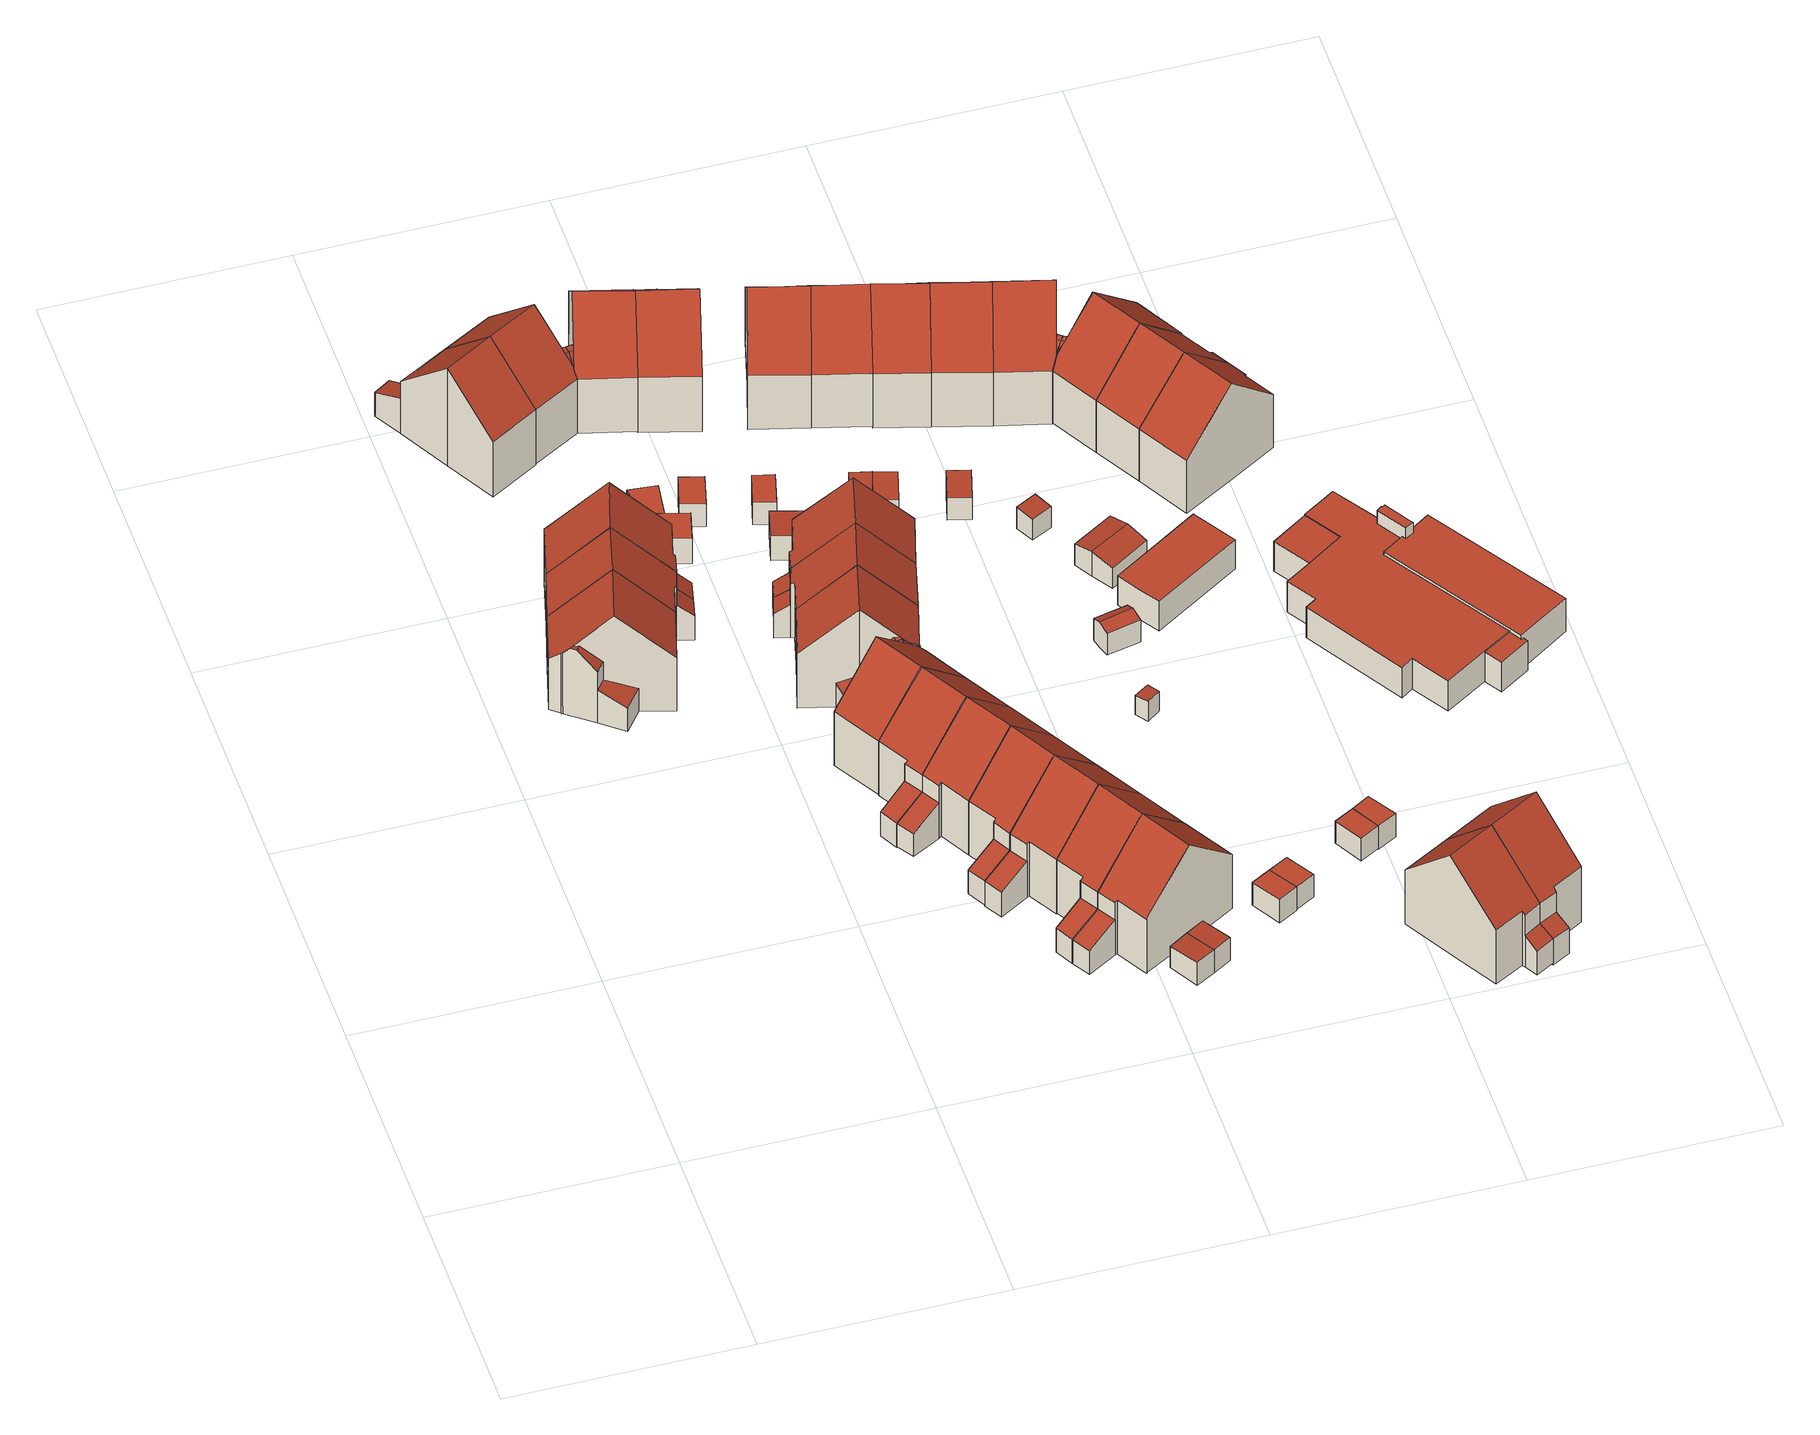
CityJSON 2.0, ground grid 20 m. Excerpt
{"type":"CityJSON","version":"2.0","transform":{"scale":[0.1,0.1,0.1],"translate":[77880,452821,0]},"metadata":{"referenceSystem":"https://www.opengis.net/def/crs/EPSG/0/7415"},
"CityObjects":{
"building1":{"type":"Building","attributes":{"Volume":387.91,"Dakoppervlakte":71.47,"Muuroppervlakte":208.96,"Vloeroppervlakte":51.86,"hoogte_Z_max_in_m_NAP":10.91,"GEB_DOEL":"woonfunctie","dateOfConstruction":"1980-01-01","measuredHeight":10.26},"geometry":[{"type":"Solid","lod":"2","boundaries":[[[[0,1,2,3,4,5,6,7,8,9,10,11,12]],[[13,14,15,16,17]],[[18,19,20,21]],[[22,23,24,18,21,25,26]],[[27,24,23,28,29]],[[27,29,30,31]],[[15,14,3,2]],[[1,16,15,2]],[[29,28,23,6,5,4,3,14,30]],[[22,8,7,6,23]],[[14,13,31,30]],[[26,9,8,22]],[[10,9,26,25]],[[25,21,20,12,11,10]],[[20,19,0,12]],[[18,24,27,31,13,17,16,1,0,19]]]],"semantics":{"surfaces":[{"type":"GroundSurface"},{"type":"RoofSurface"},{"type":"WallSurface"}],"values":[[0,1,1,1,1,1,2,2,2,2,2,2,2,2,2,2]]}}]},
"building2":{"type":"Building","attributes":{"Volume":346.65,"Dakoppervlakte":63.26,"Muuroppervlakte":209.13,"Vloeroppervlakte":45.16,"hoogte_Z_max_in_m_NAP":10.91,"GEB_DOEL":"woonfunctie","dateOfConstruction":"1980-01-01","measuredHeight":10.28},"geometry":[{"type":"Solid","lod":"2","boundaries":[[[[32,33,34,35,36,37,38,39,40,41]],[[42,21,20,43,44,45]],[[42,46,25,21]],[[47,48,49,50]],[[48,47,41,40]],[[49,33,32,50]],[[49,48,45,44]],[[25,46,38,37]],[[46,42,45,48,40,39,38]],[[34,33,49,44,43]],[[20,35,34,43]],[[35,20,21,25,37,36]],[[50,32,41,47]]]],"semantics":{"surfaces":[{"type":"GroundSurface"},{"type":"RoofSurface"},{"type":"WallSurface"}],"values":[[0,1,1,1,2,2,2,2,2,2,2,2,2]]}}]},
"building3":{"type":"Building","attributes":{"Volume":360.82,"Dakoppervlakte":65.81,"Muuroppervlakte":218.99,"Vloeroppervlakte":48.09,"hoogte_Z_max_in_m_NAP":11.11,"GEB_DOEL":"woonfunctie","dateOfConstruction":"1980-01-01","measuredHeight":10.27},"geometry":[{"type":"Solid","lod":"2","boundaries":[[[[51,52,53,54,55,56,57,58,59,60]],[[61,62,63,64]],[[65,66,67,68,64,63]],[[69,70,71,72]],[[55,54,61,64]],[[62,53,52,51,65,63]],[[51,60,66,65]],[[67,66,60,59,71]],[[68,70,56,55,64]],[[57,69,72,58]],[[57,56,70,69]],[[59,58,72,71]],[[70,68,67,71]],[[54,53,62,61]]]],"semantics":{"surfaces":[{"type":"GroundSurface"},{"type":"RoofSurface"},{"type":"WallSurface"}],"values":[[0,1,1,1,2,2,2,2,2,2,2,2,2,2]]}}]},
"building4":{"type":"Building","attributes":{"Volume":366.29,"Dakoppervlakte":66.67,"Muuroppervlakte":212.09,"Vloeroppervlakte":47.59,"hoogte_Z_max_in_m_NAP":10.91,"GEB_DOEL":"woonfunctie","dateOfConstruction":"1980-01-01","measuredHeight":10.27},"geometry":[{"type":"Solid","lod":"2","boundaries":[[[[39,38,73,74,75,76,77,78,41,40]],[[79,80,81,82,42,45]],[[46,42,82,83]],[[48,47,84,85]],[[45,42,39,40,48]],[[80,76,75,81]],[[83,82,81,75,74,73]],[[38,46,83,73]],[[42,46,38,39]],[[48,40,41,47]],[[47,41,78,84]],[[78,77,85,84]],[[45,48,85,79]],[[79,85,77,76,80]]]],"semantics":{"surfaces":[{"type":"GroundSurface"},{"type":"RoofSurface"},{"type":"WallSurface"}],"values":[[0,1,1,1,2,2,2,2,2,2,2,2,2,2]]}}]},
"building5":{"type":"Building","attributes":{"Volume":5.43,"Dakoppervlakte":2.98,"Muuroppervlakte":12.97,"Vloeroppervlakte":2.91,"hoogte_Z_max_in_m_NAP":2.95,"GEB_DOEL":"onbekend","dateOfConstruction":"1980-01-01","measuredHeight":2.01},"geometry":[{"type":"Solid","lod":"2","boundaries":[[[[86,87,88,89]],[[90,91,92,93]],[[89,91,90,86]],[[89,88,92,91]],[[92,88,87,93]],[[93,87,86,90]]]],"semantics":{"surfaces":[{"type":"GroundSurface"},{"type":"RoofSurface"},{"type":"WallSurface"}],"values":[[0,1,2,2,2,2]]}}]},
"building6":{"type":"Building","attributes":{"Volume":370.3,"Dakoppervlakte":68.44,"Muuroppervlakte":203.68,"Vloeroppervlakte":49.43,"hoogte_Z_max_in_m_NAP":11.11,"GEB_DOEL":"woonfunctie","dateOfConstruction":"1980-01-01","measuredHeight":10.19},"geometry":[{"type":"Solid","lod":"2","boundaries":[[[[94,95,96,97,98,99,100,101,102,103,104,105]],[[106,107,108,109,110,63,62,111]],[[65,63,110,112]],[[113,114,115,116,117]],[[118,119,120,109]],[[121,122,120,119]],[[123,107,118,109]],[[104,115,114,105]],[[115,104,103,116]],[[105,114,121,119,118,107,96,95,94]],[[112,110,109,120,122,113,117,116,103,102]],[[99,98,111,62]],[[62,63,65,101,100,99]],[[101,65,112,102]],[[106,111,98,97,96,107]],[[123,109,108]],[[123,108,107]],[[113,122,121,114]]]],"semantics":{"surfaces":[{"type":"GroundSurface"},{"type":"RoofSurface"},{"type":"WallSurface"}],"values":[[0,1,1,1,1,1,1,2,2,2,2,2,2,2,2,2,2,2]]}}]},
"building7":{"type":"Building","attributes":{"Volume":27.14,"Dakoppervlakte":10.83,"Muuroppervlakte":33.43,"Vloeroppervlakte":10.81,"hoogte_Z_max_in_m_NAP":3.34,"GEB_DOEL":"onbekend","dateOfConstruction":"1980-01-01","measuredHeight":2.6},"geometry":[{"type":"Solid","lod":"2","boundaries":[[[[124,125,126,127,128]],[[129,130,131,132,133]],[[124,130,129,125]],[[130,124,128,131]],[[132,131,128,127]],[[132,127,126,133]],[[126,125,129,133]]]],"semantics":{"surfaces":[{"type":"GroundSurface"},{"type":"RoofSurface"},{"type":"WallSurface"}],"values":[[0,1,2,2,2,2,2]]}}]},
"building8":{"type":"Building","attributes":{"Volume":12.1,"Dakoppervlakte":5.88,"Muuroppervlakte":20.42,"Vloeroppervlakte":5.88,"hoogte_Z_max_in_m_NAP":3.03,"GEB_DOEL":"onbekend","dateOfConstruction":"1980-01-01","measuredHeight":2.1},"geometry":[{"type":"Solid","lod":"2","boundaries":[[[[134,135,136,137]],[[138,139,140,141]],[[137,139,138,134]],[[137,136,140,139]],[[140,136,135,141]],[[138,141,135,134]]]],"semantics":{"surfaces":[{"type":"GroundSurface"},{"type":"RoofSurface"},{"type":"WallSurface"}],"values":[[0,1,2,2,2,2]]}}]},
"building9":{"type":"Building","attributes":{"Volume":368.49,"Dakoppervlakte":67.31,"Muuroppervlakte":205.86,"Vloeroppervlakte":49.14,"hoogte_Z_max_in_m_NAP":10.91,"GEB_DOEL":"woonfunctie","dateOfConstruction":"1980-01-01","measuredHeight":10.22},"geometry":[{"type":"Solid","lod":"2","boundaries":[[[[142,143,144,145,146,147,148,149,150,151,152,153,154]],[[155,156,157,158]],[[159,160,161,158,157,162,163,164]],[[165,166,163,162]],[[155,158,167]],[[168,169,170,171]],[[157,156,172,173]],[[173,172,174,175]],[[165,147,146,166]],[[164,163,166,146,145,144]],[[160,159,164,144,143,142]],[[161,160,142,154]],[[156,155,153,152]],[[161,167,158]],[[149,168,171,150]],[[169,168,149,148]],[[151,150,171,174,172]],[[172,156,152,151]],[[174,171,170,175]],[[165,162,157,173,175,170,169,148,147]],[[167,161,154,153,155]]]],"semantics":{"surfaces":[{"type":"GroundSurface"},{"type":"RoofSurface"},{"type":"WallSurface"}],"values":[[0,1,1,1,1,1,1,1,2,2,2,2,2,2,2,2,2,2,2,2,2]]}}]},
"building10":{"type":"Building","attributes":{"Volume":360.77,"Dakoppervlakte":65.41,"Muuroppervlakte":219.79,"Vloeroppervlakte":47.98,"hoogte_Z_max_in_m_NAP":10.91,"GEB_DOEL":"woonfunctie","dateOfConstruction":"1980-01-01","measuredHeight":10.27},"geometry":[{"type":"Solid","lod":"2","boundaries":[[[[176,177,178,179,180,181,182,183,184,185]],[[186,187,164,163]],[[166,188,189,190,186,163]],[[191,192,193,194]],[[183,182,166,163]],[[189,188,181,180,194]],[[187,186,190,193,177,176,185]],[[184,164,187,185]],[[184,183,163,164]],[[191,179,178,192]],[[192,178,177,193]],[[179,191,194,180]],[[189,194,193,190]],[[182,181,188,166]]]],"semantics":{"surfaces":[{"type":"GroundSurface"},{"type":"RoofSurface"},{"type":"WallSurface"}],"values":[[0,1,1,1,2,2,2,2,2,2,2,2,2,2]]}}]},
"building11":{"type":"Building","attributes":{"Volume":13.26,"Dakoppervlakte":5.47,"Muuroppervlakte":23,"Vloeroppervlakte":5.46,"hoogte_Z_max_in_m_NAP":3.33,"GEB_DOEL":"onbekend","dateOfConstruction":"1980-01-01","measuredHeight":2.51},"geometry":[{"type":"Solid","lod":"2","boundaries":[[[[195,196,197,198]],[[199,200,201,202]],[[195,198,202,201]],[[198,197,199,202]],[[196,200,199,197]],[[201,200,196,195]]]],"semantics":{"surfaces":[{"type":"GroundSurface"},{"type":"RoofSurface"},{"type":"WallSurface"}],"values":[[0,1,2,2,2,2]]}}]},
"building12":{"type":"Building","attributes":{"Volume":349.69,"Dakoppervlakte":63.62,"Muuroppervlakte":217.58,"Vloeroppervlakte":46.71,"hoogte_Z_max_in_m_NAP":10.91,"GEB_DOEL":"woonfunctie","dateOfConstruction":"1980-01-01","measuredHeight":10.25},"geometry":[{"type":"Solid","lod":"2","boundaries":[[[[203,204,205,206,207,208,209,210,211,212]],[[186,190,213,214,215,216]],[[187,186,216,217]],[[192,218,219,193]],[[206,205,193,190,186]],[[214,211,210,215]],[[217,216,215,210,209,208]],[[217,208,207,187]],[[186,187,207,206]],[[219,218,203,212]],[[204,192,193,205]],[[218,192,204,203]],[[190,193,219,213]],[[212,211,214,213,219]]]],"semantics":{"surfaces":[{"type":"GroundSurface"},{"type":"RoofSurface"},{"type":"WallSurface"}],"values":[[0,1,1,1,2,2,2,2,2,2,2,2,2,2]]}}]},
"building13":{"type":"Building","attributes":{"Volume":365.26,"Dakoppervlakte":66.52,"Muuroppervlakte":204.64,"Vloeroppervlakte":48.34,"hoogte_Z_max_in_m_NAP":10.95,"GEB_DOEL":"woonfunctie","dateOfConstruction":"1980-01-01","measuredHeight":10.25},"geometry":[{"type":"Solid","lod":"2","boundaries":[[[[154,153,152,151,150,149,220,221,222,223,224,225,142]],[[226,227,228,155,167,229,230]],[[227,231,232,228]],[[233,168,171,234,235]],[[236,174,172,237]],[[238,237,172,156]],[[156,155,238]],[[153,154,142,229,167,155]],[[230,229,142,225,224,226]],[[231,227,226,224,223,222]],[[233,235,228,232,221,220]],[[233,220,149,168]],[[150,171,168,149]],[[152,153,155,156,172,151]],[[150,151,172,174,171]],[[234,171,174,236]],[[235,234,236,237,238,155,228]],[[231,222,221,232]]]],"semantics":{"surfaces":[{"type":"GroundSurface"},{"type":"RoofSurface"},{"type":"WallSurface"}],"values":[[0,1,1,1,1,1,1,2,2,2,2,2,2,2,2,2,2,2]]}}]},
"building14":{"type":"Building","attributes":{"Volume":378,"Dakoppervlakte":69.54,"Muuroppervlakte":206.95,"Vloeroppervlakte":50.12,"hoogte_Z_max_in_m_NAP":11.18,"GEB_DOEL":"woonfunctie","dateOfConstruction":"1980-01-01","measuredHeight":10.28},"geometry":[{"type":"Solid","lod":"2","boundaries":[[[[104,239,240,241,242,243,98,97,244,96,95,94,105]],[[245,106,111,246,247]],[[248,245,247,249]],[[115,114,250,251]],[[118,107,252,253]],[[118,253,254,119]],[[119,254,255,121]],[[247,242,241,249]],[[248,249,241,240]],[[97,98,111,106]],[[242,247,246,243]],[[239,104,115,251]],[[115,104,105,114]],[[118,119,94,95,96,107]],[[107,96,244,252]],[[119,121,114,105,94]],[[121,255,250,114]],[[244,97,106,245,248,240,239,251,250,255,254,253,252]],[[246,111,98,243]]]],"semantics":{"surfaces":[{"type":"GroundSurface"},{"type":"RoofSurface"},{"type":"WallSurface"}],"values":[[0,1,1,1,1,1,1,2,2,2,2,2,2,2,2,2,2,2,2]]}}]},
"building15":{"type":"Building","attributes":{"Volume":352.45,"Dakoppervlakte":64.08,"Muuroppervlakte":218.27,"Vloeroppervlakte":47.06,"hoogte_Z_max_in_m_NAP":10.91,"GEB_DOEL":"woonfunctie","dateOfConstruction":"1980-01-01","measuredHeight":10.24},"geometry":[{"type":"Solid","lod":"2","boundaries":[[[[210,209,208,256,257,258,259,260,261,262]],[[215,263,264,265,266,216]],[[216,266,267,217]],[[268,269,270,271]],[[257,256,267,266]],[[215,216,217,208,209,210]],[[262,263,215,210]],[[262,261,271,264,263]],[[270,258,257,266,265]],[[259,269,268,260]],[[258,270,269,259]],[[260,268,271,261]],[[264,271,270,265]],[[217,267,256,208]]]],"semantics":{"surfaces":[{"type":"GroundSurface"},{"type":"RoofSurface"},{"type":"WallSurface"}],"values":[[0,1,1,1,2,2,2,2,2,2,2,2,2,2]]}}]},
"building16":{"type":"Building","attributes":{"Volume":356.06,"Dakoppervlakte":64.5,"Muuroppervlakte":219.3,"Vloeroppervlakte":47.39,"hoogte_Z_max_in_m_NAP":10.91,"GEB_DOEL":"woonfunctie","dateOfConstruction":"1980-01-01","measuredHeight":10.27},"geometry":[{"type":"Solid","lod":"2","boundaries":[[[[272,273,274,275,276,277,278,279,280,281]],[[266,265,282,283,284,285]],[[267,266,285,286]],[[269,287,288,270]],[[265,266,278,277,270]],[[283,273,272,284]],[[286,285,284,272,281,280]],[[286,280,279,267]],[[266,267,279,278]],[[276,269,270,277]],[[276,275,287,269]],[[274,288,287,275]],[[265,270,288,282]],[[274,273,283,282,288]]]],"semantics":{"surfaces":[{"type":"GroundSurface"},{"type":"RoofSurface"},{"type":"WallSurface"}],"values":[[0,1,1,1,2,2,2,2,2,2,2,2,2,2]]}}]},
"building17":{"type":"Building","attributes":{"Volume":343.26,"Dakoppervlakte":61,"Muuroppervlakte":209.52,"Vloeroppervlakte":43.9,"hoogte_Z_max_in_m_NAP":10.95,"GEB_DOEL":"woonfunctie","dateOfConstruction":"1980-01-01","measuredHeight":10.33},"geometry":[{"type":"Solid","lod":"2","boundaries":[[[[289,290,291,292,293,294,295,296,297,298]],[[227,226,299,300]],[[301,302,231,227,300,303]],[[304,305,306,307]],[[293,292,305,303,300]],[[298,297,231,302]],[[231,297,296,295,226,227]],[[294,299,226,295]],[[294,293,300,299]],[[304,307,290,289]],[[291,306,305,292]],[[306,291,290,307]],[[303,305,304,301]],[[302,301,304,289,298]]]],"semantics":{"surfaces":[{"type":"GroundSurface"},{"type":"RoofSurface"},{"type":"WallSurface"}],"values":[[0,1,1,1,2,2,2,2,2,2,2,2,2,2]]}}]},
"building18":{"type":"Building","attributes":{"Volume":349.84,"Dakoppervlakte":63.73,"Muuroppervlakte":217.54,"Vloeroppervlakte":46.82,"hoogte_Z_max_in_m_NAP":10.91,"GEB_DOEL":"woonfunctie","dateOfConstruction":"1980-01-01","measuredHeight":10.23},"geometry":[{"type":"Solid","lod":"2","boundaries":[[[[308,309,310,311,312,313,314,315,316,317]],[[286,285,318,319]],[[318,285,284,320,321,322]],[[323,324,325,326]],[[311,310,284,285]],[[321,320,309,308,326]],[[319,318,322,325,315,314,313]],[[319,313,312,286]],[[312,311,285,286]],[[324,323,317,316]],[[316,315,325,324]],[[317,323,326,308]],[[321,326,325,322]],[[310,309,320,284]]]],"semantics":{"surfaces":[{"type":"GroundSurface"},{"type":"RoofSurface"},{"type":"WallSurface"}],"values":[[0,1,1,1,2,2,2,2,2,2,2,2,2,2]]}}]},
"building19":{"type":"Building","attributes":{"Volume":373.5,"Dakoppervlakte":68.15,"Muuroppervlakte":220.07,"Vloeroppervlakte":50.02,"hoogte_Z_max_in_m_NAP":10.91,"GEB_DOEL":"woonfunctie","dateOfConstruction":"1980-01-01","measuredHeight":10.2},"geometry":[{"type":"Solid","lod":"2","boundaries":[[[[327,328,316,315,314,313,329,330,331,332,333]],[[319,318,334,335]],[[334,318,322,336,337,338,339]],[[324,340,341,325]],[[314,315,325,322,318]],[[337,333,332,338]],[[335,334,339,338,332,331,330,329]],[[335,329,313,319]],[[313,314,318,319]],[[316,324,325,315]],[[316,328,340,324]],[[327,341,340,328]],[[341,336,322,325]],[[327,333,337,336,341]]]],"semantics":{"surfaces":[{"type":"GroundSurface"},{"type":"RoofSurface"},{"type":"WallSurface"}],"values":[[0,1,1,1,2,2,2,2,2,2,2,2,2,2]]}}]},
"building20":{"type":"Building","attributes":{"Volume":24.92,"Dakoppervlakte":9.87,"Muuroppervlakte":32.06,"Vloeroppervlakte":9.85,"hoogte_Z_max_in_m_NAP":3.33,"GEB_DOEL":"onbekend","dateOfConstruction":"1980-01-01","measuredHeight":2.62},"geometry":[{"type":"Solid","lod":"2","boundaries":[[[[342,343,344,345]],[[346,347,348,349]],[[344,343,348,347]],[[348,343,342,349]],[[349,342,345,346]],[[345,344,347,346]]]],"semantics":{"surfaces":[{"type":"GroundSurface"},{"type":"RoofSurface"},{"type":"WallSurface"}],"values":[[0,1,2,2,2,2]]}}]},
"building21":{"type":"Building","attributes":{"Volume":11.93,"Dakoppervlakte":5.18,"Muuroppervlakte":21.44,"Vloeroppervlakte":5.17,"hoogte_Z_max_in_m_NAP":3.33,"GEB_DOEL":"onbekend","dateOfConstruction":"1980-01-01","measuredHeight":2.4},"geometry":[{"type":"Solid","lod":"2","boundaries":[[[[350,351,352,353]],[[354,355,356,357]],[[350,353,357,356]],[[352,354,357,353]],[[351,355,354,352]],[[351,350,356,355]]]],"semantics":{"surfaces":[{"type":"GroundSurface"},{"type":"RoofSurface"},{"type":"WallSurface"}],"values":[[0,1,2,2,2,2]]}}]},
"building22":{"type":"Building","attributes":{"Volume":359.41,"Dakoppervlakte":64.29,"Muuroppervlakte":210.44,"Vloeroppervlakte":46.26,"hoogte_Z_max_in_m_NAP":10.95,"GEB_DOEL":"woonfunctie","dateOfConstruction":"1980-01-01","measuredHeight":10.26},"geometry":[{"type":"Solid","lod":"2","boundaries":[[[[358,359,360,361,362,363,364,365,366,367]],[[368,369,370,303,300,371]],[[371,300,299,372]],[[306,305,373,374]],[[300,358,367,299]],[[368,371,372,366,365,364]],[[364,363,369,368]],[[363,362,373,370,369]],[[359,358,300,303,305]],[[360,306,374,361]],[[360,359,305,306]],[[374,373,362,361]],[[370,373,305,303]],[[299,367,366,372]]]],"semantics":{"surfaces":[{"type":"GroundSurface"},{"type":"RoofSurface"},{"type":"WallSurface"}],"values":[[0,1,1,1,2,2,2,2,2,2,2,2,2,2]]}}]},
"building23":{"type":"Building","attributes":{"Volume":12.04,"Dakoppervlakte":4.99,"Muuroppervlakte":22.02,"Vloeroppervlakte":4.98,"hoogte_Z_max_in_m_NAP":3.33,"GEB_DOEL":"onbekend","dateOfConstruction":"1980-01-01","measuredHeight":2.5},"geometry":[{"type":"Solid","lod":"2","boundaries":[[[[375,376,377,378]],[[379,380,381,382]],[[377,376,380,379]],[[376,375,381,380]],[[381,375,378,382]],[[378,377,379,382]]]],"semantics":{"surfaces":[{"type":"GroundSurface"},{"type":"RoofSurface"},{"type":"WallSurface"}],"values":[[0,1,2,2,2,2]]}}]},
"building24":{"type":"Building","attributes":{"Volume":367.89,"Dakoppervlakte":66,"Muuroppervlakte":213.47,"Vloeroppervlakte":47.05,"hoogte_Z_max_in_m_NAP":11.18,"GEB_DOEL":"woonfunctie","dateOfConstruction":"1980-01-01","measuredHeight":10.35},"geometry":[{"type":"Solid","lod":"2","boundaries":[[[[383,384,385,386,387,388,389,390,391,392,393]],[[394,395,247,246]],[[396,397,398,249,247,395,399]],[[400,401,402,403]],[[390,389,399,395]],[[396,388,387,402,397]],[[398,401,384,383,249]],[[246,247,249,383,393,392]],[[246,392,391,394]],[[391,390,395,394]],[[384,401,400,385]],[[387,386,403,402]],[[385,400,403,386]],[[398,397,402,401]],[[399,389,388,396]]]],"semantics":{"surfaces":[{"type":"GroundSurface"},{"type":"RoofSurface"},{"type":"WallSurface"}],"values":[[0,1,1,1,2,2,2,2,2,2,2,2,2,2,2]]}}]},
"building25":{"type":"Building","attributes":{"Volume":12.17,"Dakoppervlakte":5.11,"Muuroppervlakte":22.11,"Vloeroppervlakte":5.1,"hoogte_Z_max_in_m_NAP":3.33,"GEB_DOEL":"onbekend","dateOfConstruction":"1980-01-01","measuredHeight":2.48},"geometry":[{"type":"Solid","lod":"2","boundaries":[[[[353,404,405,350]],[[406,357,356,407]],[[357,353,350,356]],[[407,356,350,405]],[[407,405,404,406]],[[353,357,406,404]]]],"semantics":{"surfaces":[{"type":"GroundSurface"},{"type":"RoofSurface"},{"type":"WallSurface"}],"values":[[0,1,2,2,2,2]]}}]},
"building26":{"type":"Building","attributes":{"Volume":10.85,"Dakoppervlakte":4.52,"Muuroppervlakte":21.09,"Vloeroppervlakte":4.51,"hoogte_Z_max_in_m_NAP":3.36,"GEB_DOEL":"onbekend","dateOfConstruction":"1980-01-01","measuredHeight":2.51},"geometry":[{"type":"Solid","lod":"2","boundaries":[[[[408,409,410,411]],[[412,413,414,415]],[[413,412,411,410]],[[410,409,414,413]],[[409,408,415,414]],[[408,411,412,415]]]],"semantics":{"surfaces":[{"type":"GroundSurface"},{"type":"RoofSurface"},{"type":"WallSurface"}],"values":[[0,1,2,2,2,2]]}}]},
"building27":{"type":"Building","attributes":{"Volume":12.76,"Dakoppervlakte":5.39,"Muuroppervlakte":22.32,"Vloeroppervlakte":5.37,"hoogte_Z_max_in_m_NAP":3.36,"GEB_DOEL":"onbekend","dateOfConstruction":"1980-01-01","measuredHeight":2.48},"geometry":[{"type":"Solid","lod":"2","boundaries":[[[[411,410,416,417]],[[412,418,419,413]],[[418,412,411,417]],[[418,417,416,419]],[[410,413,419,416]],[[410,411,412,413]]]],"semantics":{"surfaces":[{"type":"GroundSurface"},{"type":"RoofSurface"},{"type":"WallSurface"}],"values":[[0,1,2,2,2,2]]}}]},
"building28":{"type":"Building","attributes":{"Volume":363.85,"Dakoppervlakte":65.72,"Muuroppervlakte":212.23,"Vloeroppervlakte":46.74,"hoogte_Z_max_in_m_NAP":11.19,"GEB_DOEL":"woonfunctie","dateOfConstruction":"1980-01-01","measuredHeight":10.34},"geometry":[{"type":"Solid","lod":"2","boundaries":[[[[420,421,422,423,424,425,426,427,428,429]],[[430,431,432,433,434,435]],[[436,435,434,437]],[[438,439,440,441]],[[427,426,437,434]],[[424,423,441,430,435,436,425]],[[420,429,432,431,440]],[[432,429,428,433]],[[428,427,434,433]],[[423,422,438,441]],[[421,439,438,422]],[[440,439,421,420]],[[431,430,441,440]],[[426,425,436,437]]]],"semantics":{"surfaces":[{"type":"GroundSurface"},{"type":"RoofSurface"},{"type":"WallSurface"}],"values":[[0,1,1,1,2,2,2,2,2,2,2,2,2,2]]}}]},
"building29":{"type":"Building","attributes":{"Volume":11.94,"Dakoppervlakte":4.96,"Muuroppervlakte":22.02,"Vloeroppervlakte":4.95,"hoogte_Z_max_in_m_NAP":3.33,"GEB_DOEL":"onbekend","dateOfConstruction":"1980-01-01","measuredHeight":2.5},"geometry":[{"type":"Solid","lod":"2","boundaries":[[[[442,443,444,445]],[[446,447,448,449]],[[442,445,449,448]],[[444,446,449,445]],[[443,447,446,444]],[[443,442,448,447]]]],"semantics":{"surfaces":[{"type":"GroundSurface"},{"type":"RoofSurface"},{"type":"WallSurface"}],"values":[[0,1,2,2,2,2]]}}]},
"building30":{"type":"Building","attributes":{"Volume":12.35,"Dakoppervlakte":5.22,"Muuroppervlakte":22.08,"Vloeroppervlakte":5.21,"hoogte_Z_max_in_m_NAP":3.33,"GEB_DOEL":"onbekend","dateOfConstruction":"1980-01-01","measuredHeight":2.46},"geometry":[{"type":"Solid","lod":"2","boundaries":[[[[450,451,452,453]],[[454,449,448,455]],[[449,450,453,448]],[[453,452,455,448]],[[455,452,451,454]],[[450,449,454,451]]]],"semantics":{"surfaces":[{"type":"GroundSurface"},{"type":"RoofSurface"},{"type":"WallSurface"}],"values":[[0,1,2,2,2,2]]}}]},
"building31":{"type":"Building","attributes":{"Volume":3.47,"Dakoppervlakte":1.7,"Muuroppervlakte":10.66,"Vloeroppervlakte":18.65,"hoogte_Z_max_in_m_NAP":2.66,"GEB_DOEL":"onbekend","dateOfConstruction":"1980-01-01","measuredHeight":2.05},"geometry":[{"type":"Solid","lod":"2","boundaries":[[[[456,457,458,459]],[[460,461,462,463]],[[456,459,461,460]],[[459,458,462,461]],[[462,458,457,463]],[[460,463,457,456]]]],"semantics":{"surfaces":[{"type":"GroundSurface"},{"type":"RoofSurface"},{"type":"WallSurface"}],"values":[[0,1,2,2,2,2]]}}]},
"building32":{"type":"Building","attributes":{"Volume":11.72,"Dakoppervlakte":4.92,"Muuroppervlakte":21.53,"Vloeroppervlakte":4.9,"hoogte_Z_max_in_m_NAP":3.36,"GEB_DOEL":"onbekend","dateOfConstruction":"1980-01-01","measuredHeight":2.49},"geometry":[{"type":"Solid","lod":"2","boundaries":[[[[464,465,466,467]],[[468,469,470,471]],[[464,467,469,468]],[[467,466,470,469]],[[465,471,470,466]],[[471,465,464,468]]]],"semantics":{"surfaces":[{"type":"GroundSurface"},{"type":"RoofSurface"},{"type":"WallSurface"}],"values":[[0,1,2,2,2,2]]}}]},
"building33":{"type":"Building","attributes":{"Volume":346.92,"Dakoppervlakte":62.83,"Muuroppervlakte":209.55,"Vloeroppervlakte":44.69,"hoogte_Z_max_in_m_NAP":11.19,"GEB_DOEL":"woonfunctie","dateOfConstruction":"1980-01-01","measuredHeight":10.34},"geometry":[{"type":"Solid","lod":"2","boundaries":[[[[472,473,474,475,476,477,478,425,424,423,422]],[[479,480,481,430,435,482]],[[483,482,435,436,484]],[[438,441,485,486]],[[476,475,479,482]],[[481,480,474,473,485]],[[435,430,441,423,424,425,436]],[[477,483,484,436,425,478]],[[476,482,483,477]],[[438,486,472,422]],[[441,438,422,423]],[[473,472,486,485]],[[430,481,485,441]],[[479,475,474,480]]]],"semantics":{"surfaces":[{"type":"GroundSurface"},{"type":"RoofSurface"},{"type":"WallSurface"}],"values":[[0,1,1,1,2,2,2,2,2,2,2,2,2,2]]}}]},
"building34":{"type":"Building","attributes":{"Volume":13.63,"Dakoppervlakte":5.8,"Muuroppervlakte":22.98,"Vloeroppervlakte":5.39,"hoogte_Z_max_in_m_NAP":3.61,"GEB_DOEL":"onbekend","dateOfConstruction":"1980-01-01","measuredHeight":2.72},"geometry":[{"type":"Solid","lod":"2","boundaries":[[[[487,488,489,490,491,492]],[[493,494,495,496]],[[493,496,497,498]],[[487,495,494,488]],[[491,490,498,497]],[[489,493,498,490]],[[497,496,495,487,492,491]],[[489,488,494,493]]]],"semantics":{"surfaces":[{"type":"GroundSurface"},{"type":"RoofSurface"},{"type":"WallSurface"}],"values":[[0,1,1,2,2,2,2,2]]}}]},
"building35":{"type":"Building","attributes":{"Volume":7.61,"Dakoppervlakte":3.4,"Muuroppervlakte":16.54,"Vloeroppervlakte":4.74,"hoogte_Z_max_in_m_NAP":3.18,"GEB_DOEL":"onbekend","dateOfConstruction":"1980-01-01","measuredHeight":2.26},"geometry":[{"type":"Solid","lod":"2","boundaries":[[[[499,500,501,502]],[[503,504,505,506]],[[503,499,502,504]],[[501,505,504,502]],[[501,500,506,505]],[[503,506,500,499]]]],"semantics":{"surfaces":[{"type":"GroundSurface"},{"type":"RoofSurface"},{"type":"WallSurface"}],"values":[[0,1,2,2,2,2]]}}]},
"building36":{"type":"Building","attributes":{"Volume":343.05,"Dakoppervlakte":62.13,"Muuroppervlakte":209.28,"Vloeroppervlakte":44.19,"hoogte_Z_max_in_m_NAP":11.19,"GEB_DOEL":"woonfunctie","dateOfConstruction":"1980-01-01","measuredHeight":10.35},"geometry":[{"type":"Solid","lod":"2","boundaries":[[[[507,508,509,510,511,512,513,514,515,516]],[[517,482,483,518]],[[519,520,479,482,517,521]],[[522,523,524,525]],[[509,508,483,482]],[[517,518,507,516,515,523,521]],[[519,522,512,511,520]],[[520,511,510,479]],[[509,482,479,510]],[[515,514,524,523]],[[513,525,524,514]],[[522,525,513,512]],[[519,521,523,522]],[[518,483,508,507]]]],"semantics":{"surfaces":[{"type":"GroundSurface"},{"type":"RoofSurface"},{"type":"WallSurface"}],"values":[[0,1,1,1,2,2,2,2,2,2,2,2,2,2]]}}]},
"building37":{"type":"Building","attributes":{"Volume":11.92,"Dakoppervlakte":5.05,"Muuroppervlakte":21.68,"Vloeroppervlakte":5.04,"hoogte_Z_max_in_m_NAP":3.33,"GEB_DOEL":"onbekend","dateOfConstruction":"1980-01-01","measuredHeight":2.46},"geometry":[{"type":"Solid","lod":"2","boundaries":[[[[526,527,528,529]],[[530,531,532,533]],[[526,529,533,532]],[[528,530,533,529]],[[527,531,530,528]],[[532,531,527,526]]]],"semantics":{"surfaces":[{"type":"GroundSurface"},{"type":"RoofSurface"},{"type":"WallSurface"}],"values":[[0,1,2,2,2,2]]}}]},
"building38":{"type":"Building","attributes":{"Volume":36.03,"Dakoppervlakte":15.35,"Muuroppervlakte":35.52,"Vloeroppervlakte":14.91,"hoogte_Z_max_in_m_NAP":3.6,"GEB_DOEL":"onbekend","dateOfConstruction":"1980-01-01","measuredHeight":2.65},"geometry":[{"type":"Solid","lod":"2","boundaries":[[[[534,535,536,537,538,539]],[[540,541,542,543]],[[544,541,540,545]],[[538,537,543,542]],[[534,544,545,535]],[[544,534,539,541]],[[543,537,536,535,545,540]],[[539,538,542,541]]]],"semantics":{"surfaces":[{"type":"GroundSurface"},{"type":"RoofSurface"},{"type":"WallSurface"}],"values":[[0,1,1,2,2,2,2,2]]}}]},
"building39":{"type":"Building","attributes":{"Volume":12,"Dakoppervlakte":4.9,"Muuroppervlakte":22.24,"Vloeroppervlakte":4.89,"hoogte_Z_max_in_m_NAP":3.33,"GEB_DOEL":"onbekend","dateOfConstruction":"1980-01-01","measuredHeight":2.54},"geometry":[{"type":"Solid","lod":"2","boundaries":[[[[546,547,548,549]],[[550,533,532,551]],[[532,533,548,547]],[[551,532,547,546]],[[551,546,549,550]],[[548,533,550,549]]]],"semantics":{"surfaces":[{"type":"GroundSurface"},{"type":"RoofSurface"},{"type":"WallSurface"}],"values":[[0,1,2,2,2,2]]}}]},
"building40":{"type":"Building","attributes":{"Volume":341.23,"Dakoppervlakte":62.05,"Muuroppervlakte":207.56,"Vloeroppervlakte":44.23,"hoogte_Z_max_in_m_NAP":11.25,"GEB_DOEL":"woonfunctie","dateOfConstruction":"1980-01-01","measuredHeight":10.31},"geometry":[{"type":"Solid","lod":"2","boundaries":[[[[552,553,554,555,556,557,558,559,560,561]],[[562,563,564,565,566,567]],[[568,567,566,569]],[[570,571,572,573]],[[560,559,569,566]],[[568,558,557,556,562,567]],[[556,555,563,562]],[[564,563,555,554,573]],[[560,566,565,572,561]],[[570,553,552,571]],[[572,571,552,561]],[[554,553,570,573]],[[564,573,572,565]],[[559,558,568,569]]]],"semantics":{"surfaces":[{"type":"GroundSurface"},{"type":"RoofSurface"},{"type":"WallSurface"}],"values":[[0,1,1,1,2,2,2,2,2,2,2,2,2,2]]}}]},
"building41":{"type":"Building","attributes":{"Volume":357.64,"Dakoppervlakte":64.59,"Muuroppervlakte":211.87,"Vloeroppervlakte":45.94,"hoogte_Z_max_in_m_NAP":11.19,"GEB_DOEL":"woonfunctie","dateOfConstruction":"1980-01-01","measuredHeight":10.37},"geometry":[{"type":"Solid","lod":"2","boundaries":[[[[514,574,575,576,577,578,579,507,516,515]],[[517,518,580,581]],[[582,583,584,521,517,581]],[[524,523,585,586]],[[516,507,518,517]],[[582,581,580,579,578,577]],[[582,577,576,583]],[[584,583,576,575,585]],[[515,516,517,521,523]],[[514,524,586,574]],[[523,524,514,515]],[[585,575,574,586]],[[523,521,584,585]],[[507,579,580,518]]]],"semantics":{"surfaces":[{"type":"GroundSurface"},{"type":"RoofSurface"},{"type":"WallSurface"}],"values":[[0,1,1,1,2,2,2,2,2,2,2,2,2,2]]}}]},
"building42":{"type":"Building","attributes":{"Volume":112.17,"Dakoppervlakte":36.14,"Muuroppervlakte":79.76,"Vloeroppervlakte":36.14,"hoogte_Z_max_in_m_NAP":3.87,"GEB_DOEL":"onbekend","dateOfConstruction":"1961-01-01","measuredHeight":3.1},"geometry":[{"type":"Solid","lod":"2","boundaries":[[[[587,588,589,590,591]],[[592,593,594,595,596]],[[588,587,593,592]],[[589,596,595,590]],[[588,592,596,589]],[[587,591,590,595,594,593]]]],"semantics":{"surfaces":[{"type":"GroundSurface"},{"type":"RoofSurface"},{"type":"WallSurface"}],"values":[[0,1,2,2,2,2]]}}]},
"building43":{"type":"Building","attributes":{"Volume":376.59,"Dakoppervlakte":66.71,"Muuroppervlakte":217.44,"Vloeroppervlakte":47.53,"hoogte_Z_max_in_m_NAP":11.25,"GEB_DOEL":"woonfunctie","dateOfConstruction":"1980-01-01","measuredHeight":10.51},"geometry":[{"type":"Solid","lod":"2","boundaries":[[[[597,598,599,600,601,602,603,604,605,606]],[[607,566,565,608,609,610]],[[569,566,607,611]],[[572,571,612,613]],[[565,566,600,599,572]],[[605,604,610,609]],[[607,610,604,603,602,611]],[[601,569,611,602]],[[569,601,600,566]],[[571,598,597,612]],[[612,597,606,613]],[[599,598,571,572]],[[565,572,613,608]],[[606,605,609,608,613]]]],"semantics":{"surfaces":[{"type":"GroundSurface"},{"type":"RoofSurface"},{"type":"WallSurface"}],"values":[[0,1,1,1,2,2,2,2,2,2,2,2,2,2]]}}]},
"building44":{"type":"Building","attributes":{"Volume":381.82,"Dakoppervlakte":69.6,"Muuroppervlakte":209.99,"Vloeroppervlakte":49.95,"hoogte_Z_max_in_m_NAP":11.19,"GEB_DOEL":"woonfunctie","dateOfConstruction":"1980-01-01","measuredHeight":10.42},"geometry":[{"type":"Solid","lod":"2","boundaries":[[[[614,615,616,617,618,579,578,577,619,620,621,622]],[[580,623,624,625,626,581]],[[627,628,629,582,581,626]],[[630,631,632,633]],[[634,625,624]],[[634,635,636,625]],[[635,637,638,636]],[[578,579,580,581]],[[579,618,623,580]],[[623,618,617,624]],[[627,633,621,620,628]],[[619,577,582,629]],[[582,577,578,581]],[[614,622,632,631]],[[633,632,622,621]],[[635,634,624,617,616,615,614,631,637]],[[630,638,637,631]],[[625,636,638,630,633,627,626]],[[628,620,619,629]]]],"semantics":{"surfaces":[{"type":"GroundSurface"},{"type":"RoofSurface"},{"type":"WallSurface"}],"values":[[0,1,1,1,1,1,1,2,2,2,2,2,2,2,2,2,2,2,2]]}}]},
"building45":{"type":"Building","attributes":{"Volume":364.72,"Dakoppervlakte":65.07,"Muuroppervlakte":205.83,"Vloeroppervlakte":50.27,"hoogte_Z_max_in_m_NAP":11.13,"GEB_DOEL":"woonfunctie","dateOfConstruction":"1980-01-01","measuredHeight":10.26},"geometry":[{"type":"Solid","lod":"2","boundaries":[[[[639,640,641,642,643,644,645,646,647,648,649]],[[650,623,651,652,653,654,655]],[[652,656,657,653]],[[624,650,655]],[[658,637,635,659]],[[624,655,654,634]],[[654,659,635,634]],[[646,651,623,647]],[[656,652,651,646,645,644]],[[653,657,643,642]],[[658,641,640,637]],[[635,637,640,639,649,648,650,624,634]],[[641,658,659,654,653,642]],[[647,623,650,648]],[[656,644,643,657]]]],"semantics":{"surfaces":[{"type":"GroundSurface"},{"type":"RoofSurface"},{"type":"WallSurface"}],"values":[[0,1,1,1,1,1,1,2,2,2,2,2,2,2,2]]}}]},
"building46":{"type":"Building","attributes":{"Volume":342.86,"Dakoppervlakte":62.76,"Muuroppervlakte":206.91,"Vloeroppervlakte":44.92,"hoogte_Z_max_in_m_NAP":11.13,"GEB_DOEL":"woonfunctie","dateOfConstruction":"1980-01-01","measuredHeight":10.22},"geometry":[{"type":"Solid","lod":"2","boundaries":[[[[660,661,662,663,664,646,645,644,665,666]],[[667,668,652,651]],[[668,669,670,671,672,652]],[[673,674,675,676]],[[669,668,663,662,676]],[[671,665,644,672]],[[651,652,672,644,645,646]],[[664,667,651,646]],[[664,663,668,667]],[[676,662,661,673]],[[674,673,661,660]],[[666,675,674,660]],[[669,676,675,670]],[[665,671,670,675,666]]]],"semantics":{"surfaces":[{"type":"GroundSurface"},{"type":"RoofSurface"},{"type":"WallSurface"}],"values":[[0,1,1,1,2,2,2,2,2,2,2,2,2,2]]}}]},
"building47":{"type":"Building","attributes":{"Volume":367.47,"Dakoppervlakte":67.23,"Muuroppervlakte":210.36,"Vloeroppervlakte":48.09,"hoogte_Z_max_in_m_NAP":11.13,"GEB_DOEL":"woonfunctie","dateOfConstruction":"1980-01-01","measuredHeight":10.21},"geometry":[{"type":"Solid","lod":"2","boundaries":[[[[677,678,679,664,663,662,661,680,681,682]],[[667,683,684,668]],[[668,684,685,686,687,669]],[[673,676,688,689]],[[663,664,667,668]],[[685,684,683,679,678,677]],[[686,685,677,682]],[[687,686,682,681,688]],[[676,662,663,668,669]],[[689,680,661,673]],[[661,662,676,673]],[[681,680,689,688]],[[687,688,676,669]],[[664,679,683,667]]]],"semantics":{"surfaces":[{"type":"GroundSurface"},{"type":"RoofSurface"},{"type":"WallSurface"}],"values":[[0,1,1,1,2,2,2,2,2,2,2,2,2,2]]}}]},
"building48":{"type":"Building","attributes":{"Volume":761.24,"Dakoppervlakte":229.68,"Muuroppervlakte":242.4,"Vloeroppervlakte":229.68,"hoogte_Z_max_in_m_NAP":5.81,"GEB_DOEL":"kantoorfunctie,woonfunctie","dateOfConstruction":"1961-01-01","measuredHeight":4.61},"geometry":[{"type":"Solid","lod":"2","boundaries":[[[[690,691,692,693,694,695,696,697,698,699,700,701,702,703,704,705,706,707,708,709]],[[710,711,712,713,714,715,716,717,718,719,720,721,722,723,724]],[[725,726,727,728]],[[729,730,731,732,733,734,735,736]],[[737,738,739,740,741,742,743]],[[744,745,746,747,748,749]],[[697,696,721,720]],[[696,695,722,721]],[[722,695,694,723]],[[694,693,724,723]],[[693,692,710,724]],[[728,717,716,701,700]],[[698,697,720,719,726]],[[728,700,699,725]],[[698,726,725,699]],[[717,728,727,718]],[[726,719,718,727]],[[750,715,740,739]],[[743,742,731,730]],[[743,730,729,737]],[[748,691,690,749]],[[749,690,709,744]],[[744,709,708,745]],[[734,746,745,708,707,735]],[[747,711,710,692,691,748]],[[750,703,702,701,716,715]],[[746,734,733,712,711,747]],[[740,715,714,741]],[[737,729,751,705,704,752,738]],[[738,752,704,703,750,739]],[[712,733,732,713]],[[736,706,705,751,729]],[[714,713,732,731,742,741]],[[707,706,736,735]]]],"semantics":{"surfaces":[{"type":"GroundSurface"},{"type":"RoofSurface"},{"type":"WallSurface"}],"values":[[0,1,1,1,1,1,2,2,2,2,2,2,2,2,2,2,2,2,2,2,2,2,2,2,2,2,2,2,2,2,2,2,2,2]]}}]}
},
"vertices":[
[135,456,7],[108,464,7],[94,446,7],[75,461,7],[62,471,7],[58,474,7],[53,478,7],[52,478,7],[52,479,7],[44,485,7],[56,528,7],[103,515,7],[148,503,7],[82,470,42],[75,461,42],[94,446,31],[108,464,31],[90,468,39],[90,468,109],[135,456,63],[148,503,63],[103,515,109],[52,479,70],[53,478,71],[60,476,78],[56,528,61],[44,485,61],[65,475,78],[58,474,78],[62,471,78],[75,461,61],[82,470,61],
[170,525,6],[157,529,6],[155,529,6],[148,503,6],[103,515,6],[56,528,6],[68,571,6],[114,558,6],[162,545,6],[174,542,6],[114,558,109],[155,529,63],[157,529,61],[162,545,61],[68,571,61],[174,542,31],[162,545,43],[157,529,43],[170,525,31],
[63,815,8],[86,775,8],[109,734,8],[69,711,8],[46,752,8],[22,795,8],[9,818,8],[23,827,8],[37,803,8],[38,801,8],[69,711,66],[109,734,66],[86,775,111],[46,752,111],[63,815,66],[38,801,66],[37,803,63],[22,795,63],[9,818,33],[22,795,45],[37,803,45],[23,827,33],
[80,616,6],[127,604,6],[172,592,6],[164,562,6],[166,562,6],[178,559,6],[166,562,61],[164,562,63],[172,592,63],[127,604,109],[80,616,62],[178,559,31],[166,562,43],
[151,665,9],[150,651,9],[130,652,9],[130,666,9],[151,665,29],[130,666,30],[130,652,27],[150,651,27],
[145,777,9],[146,772,9],[147,764,9],[147,761,9],[148,756,9],[109,734,9],[86,775,9],[63,815,9],[104,838,9],[119,813,9],[140,816,9],[143,793,9],[147,761,70],[147,764,73],[146,767,75],[143,771,80],[127,798,111],[148,756,66],[104,838,66],[131,792,49],[143,793,49],[140,816,34],[119,813,34],[127,798,44],[146,772,80],[145,777,81],[140,777,81],[143,793,61],[131,792,61],[146,767,76],
[160,640,7],[198,629,7],[191,602,7],[171,608,7],[153,613,7],[198,629,32],[160,640,32],[153,613,33],[171,608,33],[191,602,33],
[184,666,9],[180,636,9],[163,641,9],[160,668,9],[184,666,30],[160,668,30],[163,641,29],[180,636,29],
[312,413,7],[315,409,7],[335,373,7],[294,351,7],[254,328,7],[231,367,7],[256,382,7],[253,404,7],[276,408,7],[292,410,7],[297,411,7],[302,412,7],[308,413,7],[302,412,74],[297,411,79],[298,407,79],[305,411,71],[315,409,64],[312,413,64],[308,413,68],[271,391,109],[294,351,109],[335,373,64],[231,367,64],[254,328,64],[308,413,69],[253,404,32],[256,382,32],[278,395,44],[276,408,44],[292,410,79],[293,404,79],[276,408,61],[278,395,61],
[317,311,6],[275,286,6],[251,272,6],[243,287,6],[266,301,6],[269,302,6],[254,328,6],[294,351,6],[335,373,6],[358,334,6],[317,311,109],[358,334,64],[269,302,64],[266,301,62],[275,286,62],[243,287,31],[251,272,31],[275,286,44],[266,301,44],
[219,662,8],[212,635,8],[193,641,8],[200,667,8],[193,641,32],[212,635,32],[219,662,33],[200,667,33],
[260,258,7],[251,272,7],[275,286,7],[317,311,7],[358,334,7],[380,296,7],[340,272,7],[300,248,7],[286,273,7],[284,271,7],[284,271,62],[286,273,64],[300,248,64],[340,272,109],[380,296,64],[260,258,31],[284,271,44],
[250,426,7],[222,433,7],[235,479,7],[279,467,7],[323,455,7],[312,416,7],[323,455,65],[279,467,109],[267,421,109],[312,413,65],[312,416,65],[235,479,64],[222,433,64],[250,426,32],[275,419,44],[267,421,40],[275,419,61],[292,415,79],[297,413,79],
[162,819,9],[169,847,9],[215,834,9],[203,789,9],[192,745,9],[147,762,9],[158,802,112],[192,745,66],[203,789,112],[169,847,66],[215,834,67],[156,795,49],[162,819,33],[147,762,70],[150,772,80],[151,778,81],[156,795,61],
[402,257,7],[362,233,7],[320,208,7],[296,194,7],[288,209,7],[312,223,7],[314,224,7],[314,224,64],[312,223,62],[320,208,62],[362,233,109],[402,257,64],[288,209,32],[296,194,32],[320,208,44],[312,223,44],
[345,170,6],[331,194,6],[329,193,6],[305,179,6],[296,194,6],[320,208,6],[362,233,6],[402,257,6],[425,218,6],[385,194,6],[329,193,62],[331,194,64],[345,170,64],[385,194,109],[425,218,64],[305,179,32],[329,193,44],
[239,507,6],[227,510,6],[232,527,6],[244,523,6],[291,510,6],[334,498,6],[323,455,6],[279,467,6],[235,479,6],[242,506,6],[334,498,65],[291,510,109],[239,507,62],[242,506,64],[244,523,62],[239,507,40],[244,523,40],[232,527,31],[227,510,31],
[356,145,7],[359,146,7],[345,170,7],[385,194,7],[425,218,7],[447,179,7],[407,155,7],[365,130,7],[341,116,7],[333,131,7],[407,155,109],[447,179,64],[359,146,64],[356,145,62],[365,130,62],[333,131,32],[341,116,32],[365,130,44],[356,145,44],
[374,115,7],[350,101,7],[472,137,7],[431,113,7],[392,91,7],[391,90,7],[376,116,7],[431,113,109],[472,137,64],[374,115,62],[376,116,64],[391,90,64],[392,91,65],[350,101,32],[374,115,44],
[248,588,7],[255,614,7],[290,605,7],[282,578,7],[282,578,33],[290,605,31],[255,614,32],[248,588,33],
[439,74,9],[423,65,9],[409,89,9],[425,99,9],[409,89,31],[423,65,33],[439,74,33],[425,99,31],
[291,510,7],[244,523,7],[232,527,7],[236,543,7],[248,540,7],[251,539,7],[259,569,7],[303,556,7],[347,544,7],[334,498,7],[259,569,65],[251,539,64],[248,540,62],[303,556,109],[347,544,65],[248,540,40],[236,543,31],
[263,622,8],[246,627,8],[253,653,8],[270,649,8],[253,653,33],[246,627,32],[263,622,32],[270,649,33],
[215,834,8],[216,837,8],[219,849,8],[236,845,8],[233,833,8],[232,830,8],[262,822,8],[250,777,8],[238,732,8],[192,745,8],[203,789,8],[238,732,66],[250,777,112],[232,830,66],[233,833,63],[216,837,63],[262,822,66],[219,849,33],[216,837,45],[233,833,45],[236,845,33],
[440,108,9],[454,83,9],[440,108,31],[454,83,33],
[316,608,9],[323,634,9],[340,630,9],[332,603,9],[332,603,32],[340,630,34],[323,634,34],[316,608,32],
[358,624,9],[351,598,9],[351,598,32],[358,624,34],
[326,808,9],[329,820,9],[345,815,9],[342,804,9],[330,756,9],[317,711,9],[271,723,9],[284,768,9],[296,813,9],[325,805,9],[342,804,63],[326,808,63],[325,805,66],[296,813,66],[284,768,112],[330,756,112],[317,711,65],[271,723,66],[345,815,33],[329,820,33],[326,808,44],[342,804,44],
[517,120,8],[501,111,8],[487,135,8],[503,144,8],[487,135,32],[501,111,33],[517,120,33],[503,144,32],
[503,144,9],[519,153,9],[533,129,9],[517,120,9],[519,153,32],[533,129,33],
[480,353,6],[469,345,6],[462,355,6],[474,363,6],[480,353,27],[474,363,26],[462,355,26],[469,345,27],
[411,610,9],[404,584,9],[386,589,9],[393,615,9],[411,610,34],[393,615,34],[386,589,32],[404,584,32],
[362,811,9],[359,799,9],[358,796,9],[385,789,9],[373,745,9],[361,699,9],[359,700,9],[385,789,66],[358,796,66],[359,799,63],[373,745,112],[361,699,65],[359,700,65],[359,799,44],[362,811,33],
[454,436,9],[482,442,9],[484,434,9],[487,424,9],[459,418,9],[456,427,9],[484,434,36],[482,442,32],[454,436,32],[456,427,36],[459,418,32],[487,424,32],
[458,559,9],[441,550,9],[433,565,9],[450,574,9],[458,559,31],[450,574,32],[433,565,32],[441,550,31],
[403,687,8],[361,699,8],[373,745,8],[385,789,8],[412,782,8],[413,785,8],[416,797,8],[432,792,8],[429,781,8],[416,733,8],[416,733,112],[403,687,65],[413,785,63],[412,782,66],[429,781,63],[413,785,44],[429,781,44],[432,792,33],[416,797,33],
[594,164,9],[578,155,9],[565,179,9],[581,188,9],[565,179,32],[578,155,33],[594,164,33],[581,188,32],
[463,515,10],[497,536,10],[506,520,10],[516,504,10],[483,483,10],[472,500,10],[506,520,36],[472,500,36],[483,483,31],[516,504,31],[463,515,32],[497,536,32],
[610,173,8],[594,164,8],[581,188,8],[596,197,8],[596,197,32],[610,173,33],
[684,11,9],[669,2,9],[663,13,9],[661,15,9],[637,2,9],[613,42,9],[590,82,9],[629,104,9],[652,64,9],[677,22,9],[637,2,66],[661,15,66],[663,13,63],[677,22,63],[652,64,113],[613,42,113],[590,82,66],[629,104,66],[669,2,34],[684,11,34],[677,22,42],[663,13,42],
[449,788,8],[446,776,8],[445,773,8],[473,766,8],[461,721,8],[448,675,8],[448,675,64],[461,721,112],[473,766,66],[445,773,66],[446,776,63],[446,776,44],[449,788,33],
[482,467,8],[555,513,8],[577,478,8],[504,432,8],[494,447,8],[555,513,39],[482,467,39],[494,447,39],[504,432,39],[577,478,39],
[699,19,7],[684,11,7],[677,22,7],[652,64,7],[629,104,7],[671,128,7],[694,88,7],[717,48,7],[691,33,7],[692,30,7],[694,88,113],[692,30,63],[691,33,66],[717,48,66],[671,128,66],[699,19,34],[692,30,42],
[514,694,8],[504,681,8],[501,677,8],[496,671,8],[491,664,8],[518,754,8],[511,726,8],[511,725,8],[528,712,8],[491,664,64],[496,671,73],[498,679,81],[507,709,112],[511,725,95],[511,726,95],[518,754,66],[504,700,48],[514,694,48],[528,712,33],[511,725,32],[501,677,81],[504,681,81],[500,684,81],[514,694,63],[504,700,63],
[504,681,9],[514,694,9],[524,687,9],[530,690,9],[571,713,9],[594,672,9],[554,649,9],[513,625,9],[491,664,9],[496,671,9],[501,677,9],[496,671,72],[513,625,64],[554,649,111],[530,690,111],[504,675,81],[501,674,78],[594,672,66],[571,713,66],[524,687,63],[509,678,81],
[622,656,9],[630,641,9],[619,635,9],[577,610,9],[535,587,9],[608,648,9],[611,649,9],[535,587,64],[577,610,111],[619,635,63],[611,649,63],[608,648,65],[594,672,65],[630,641,33],[622,656,33],[611,649,42],[619,635,42],
[641,592,9],[601,568,9],[559,544,9],[639,626,9],[628,620,9],[626,618,9],[559,544,64],[601,568,111],[641,592,65],[626,618,65],[628,620,63],[628,620,42],[639,626,33],
[729,293,12],[720,307,12],[685,285,12],[666,315,12],[656,308,12],[606,390,12],[615,396,12],[600,420,12],[622,434,12],[603,464,12],[633,484,12],[660,501,12],[686,462,12],[686,461,12],[689,463,12],[702,442,12],[720,454,12],[793,340,12],[752,313,12],[754,309,12],[685,285,44],[744,322,44],[677,426,44],[695,438,44],[682,459,44],[686,462,44],[660,501,44],[633,484,44],[652,454,44],[622,434,44],[600,420,44],[615,396,44],[606,390,44],[656,308,44],[666,315,44],[603,464,43],[622,434,43],[652,454,43],[633,484,43],[702,442,47],[704,439,47],[697,435,47],[695,438,47],[677,426,47],[750,312,47],[793,340,47],[720,454,47],[702,442,58],[689,463,58],[686,461,58],[686,462,58],[682,459,58],[697,435,58],[704,439,58],[754,309,43],[752,313,43],[750,312,43],[744,322,43],[720,307,43],[729,293,43],[686,461,44],[702,442,44],[689,463,44]
]}
